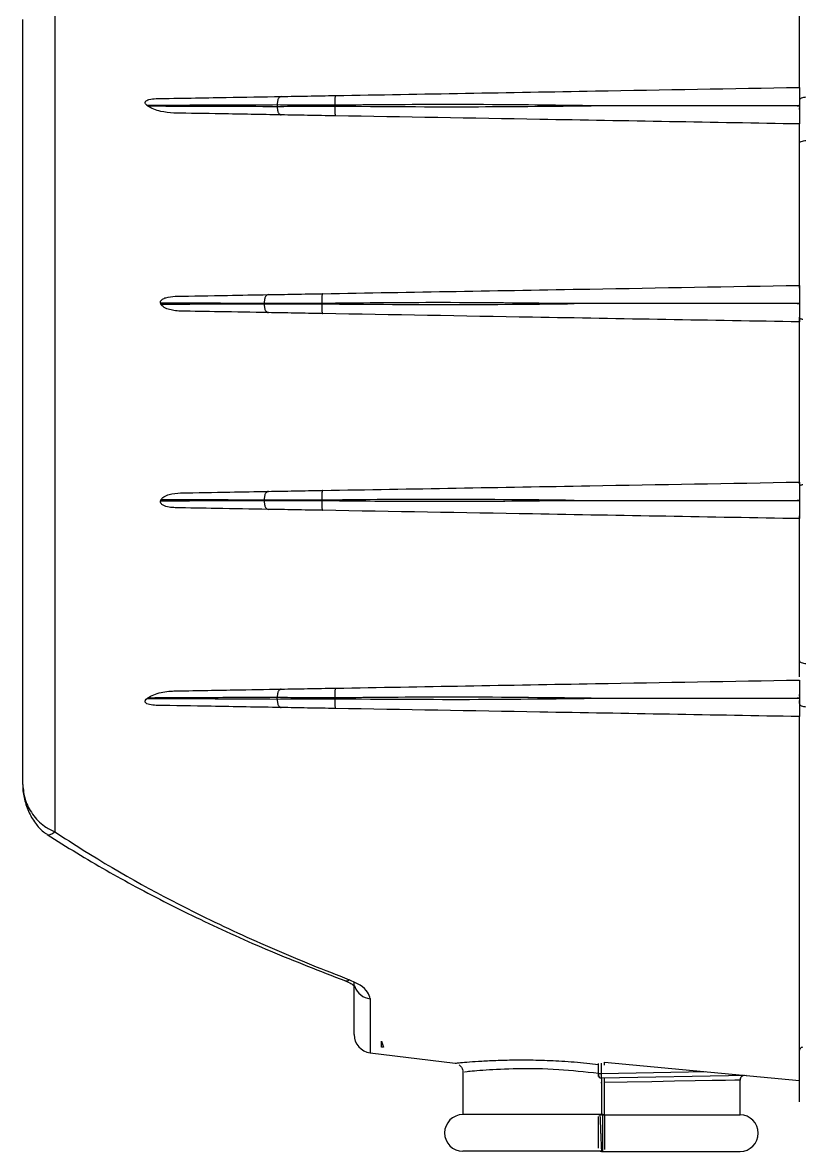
# Model space of a CAD drawing. Extents: x 8 to 113, y 0 to 87.
# Drawn here: x 7.52 to 10.07, y 34.357 to 38.064 of the extents above; entities that cross this region are included whole.
import ezdxf

# ---------------------------------------------------------------- set-up
doc = ezdxf.new("R2010")
doc.units = 0
doc.header["$MEASUREMENT"] = 0
doc.layers.add('OBJECT', color=7, linetype='CONTINUOUS')

msp = doc.modelspace()

# ---------------------------------------------------------------- linework, layer by layer
at = {"layer": 'OBJECT'}
for p, q in [((10.0701, 37.8512), (10.0701, 39.1282)), ((7.6255, 38.2294), (7.6255, 35.407)), ((7.5201, 35.5622), (7.5201, 38.0743)), ((8.3553, 37.7935), (8.3553, 37.7889)), ((8.5443, 37.7927), (8.5443, 37.7898)), ((10.0701, 37.7913), (10.0701, 37.7911)), ((10.0701, 37.7786), (10.0701, 37.7842)), ((10.0701, 37.2012), (10.0701, 37.7312)), ((10.0701, 37.7068), (10.0701, 37.721)), ((8.3126, 37.1418), (8.3126, 37.1407)), ((8.5016, 37.1419), (8.5016, 37.1405)), ((10.0701, 37.1413), (10.0701, 37.1411)), ((10.0701, 36.5552), (10.0701, 37.0812)), ((8.3126, 36.4947), (8.3126, 36.4958)), ((8.5016, 36.4945), (8.5016, 36.4959)), ((10.0701, 36.4951), (10.0701, 36.4953)), ((10.0701, 35.9156), (10.0701, 36.4352)), ((10.0701, 35.9156), (10.0701, 35.9297)), ((8.3553, 35.8429), (8.3553, 35.8475)), ((8.5443, 35.8438), (8.5443, 35.8467)), ((10.0701, 35.8522), (10.0701, 35.8578)), ((10.0701, 35.8451), (10.0701, 35.8453)), ((10.0701, 35.8282), (10.0701, 35.8382)), ((10.0701, 34.5901), (10.0701, 35.7852)), ((8.6081, 34.7408), (8.6081, 34.9136)), ((8.6608, 34.859), (8.6608, 34.6813)), ((8.6981, 34.7195), (8.705, 34.6999)), ((8.6981, 34.6999), (8.6981, 34.7195)), ((8.705, 34.6999), (8.6981, 34.6999)), ((8.6608, 34.6813), (8.9403, 34.6469)), ((9.4101, 34.6134), (9.4101, 34.6462)), ((9.4195, 34.6474), (9.4195, 34.6134)), ((9.4301, 34.6509), (10.0701, 34.5901)), ((9.4301, 34.6409), (9.4301, 34.6509)), ((8.9651, 34.6179), (8.9651, 34.4782)), ((9.4101, 34.6134), (9.4195, 34.6134)), ((9.4101, 34.6084), (9.4101, 34.6134)), ((9.4195, 34.6134), (9.7624, 34.6193)), ((9.8959, 34.6067), (9.4203, 34.5984)), ((9.4301, 34.4773), (9.4301, 34.5985)), ((9.8751, 34.4773), (9.8751, 34.5916)), ((9.4183, 34.5834), (9.4203, 34.5834)), ((9.4203, 34.5834), (9.4203, 34.4782)), ((9.4251, 34.4782), (8.9651, 34.4782)), ((9.4151, 34.4773), (9.4101, 34.4773)), ((9.4151, 34.4773), (9.4152, 34.4752)), ((9.4203, 34.4773), (9.4152, 34.4773)), ((9.4203, 34.4773), (9.8751, 34.4773)), ((9.4251, 34.4768), (9.4251, 34.4782)), ((9.428, 34.4771), (9.4251, 34.4772)), ((9.4251, 34.3582), (8.9651, 34.3582)), ((9.42, 34.3582), (9.4201, 34.3586)), ((9.42, 34.3573), (9.8751, 34.3573)), ((9.4251, 34.3582), (9.4251, 34.3597))]:
    msp.add_line(p, q, dxfattribs=at)
at = {"layer": 'OBJECT', "flags": 128}
for points in [[(10.0921, 37.819), (10.0877, 37.8186), (10.0835, 37.8178), (10.0797, 37.8168), (10.0764, 37.8154), (10.0737, 37.8139), (10.0717, 37.8121), (10.0705, 37.8102), (10.0701, 37.8083)], [(10.0701, 37.6679), (10.0705, 37.6696), (10.0717, 37.6712), (10.0737, 37.6727), (10.0764, 37.6741), (10.0797, 37.6752), (10.0835, 37.6761), (10.0877, 37.6768), (10.0921, 37.6771)], [(10.0701, 37.1413), (10.0663, 37.1413), (10.0632, 37.1412)], [(10.0701, 37.0963), (10.0703, 37.0954), (10.0709, 37.0944), (10.0718, 37.0935), (10.073, 37.0927), (10.0746, 37.0918), (10.0765, 37.0911), (10.0787, 37.0904), (10.0811, 37.0898)], [(10.0811, 36.5466), (10.0787, 36.546), (10.0765, 36.5453), (10.0746, 36.5446), (10.073, 36.5438), (10.0718, 36.5429), (10.0709, 36.542), (10.0703, 36.5411), (10.0701, 36.5401)], [(10.0701, 35.9685), (10.0705, 35.9668), (10.0717, 35.9652), (10.0737, 35.9637), (10.0764, 35.9624), (10.0797, 35.9612), (10.0835, 35.9603), (10.0877, 35.9597), (10.0921, 35.9593)], [(10.0632, 35.8452), (10.0671, 35.8452), (10.0701, 35.8451)], [(10.0701, 35.8282), (10.0705, 35.8262), (10.0717, 35.8243), (10.0737, 35.8226), (10.0764, 35.821), (10.0797, 35.8197), (10.0835, 35.8186), (10.0877, 35.8179), (10.0921, 35.8175)], [(7.6002, 35.3985), (7.6009, 35.3981), (7.6074, 35.3972), (7.6158, 35.4003), (7.6255, 35.407)], [(9.8751, 34.5916), (9.8732, 34.5915), (9.8579, 34.5912), (9.8277, 34.5907), (9.7837, 34.5899), (9.7274, 34.5889), (9.6605, 34.5877), (9.5854, 34.5863), (9.5044, 34.5849), (9.4301, 34.5835)], [(9.4152, 34.4752), (9.4153, 34.4734), (9.4156, 34.4682), (9.4159, 34.4607), (9.4162, 34.4509), (9.4167, 34.4391), (9.4172, 34.4256), (9.4175, 34.4184), (9.4176, 34.4147), (9.4177, 34.4129), (9.4177, 34.412), (9.4177, 34.4115), (9.4177, 34.4113), (9.4177, 34.4112), (9.4177, 34.4111), (9.4177, 34.4111), (9.4177, 34.4111), (9.4177, 34.4111), (9.4177, 34.4111), (9.4177, 34.4111), (9.4177, 34.4111), (9.4177, 34.4111), (9.4177, 34.4111), (9.4179, 34.4059), (9.4183, 34.3962), (9.4189, 34.383), (9.4194, 34.3688), (9.4198, 34.3616), (9.42, 34.3581), (9.42, 34.3582)]]:
    msp.add_lwpolyline(points, dxfattribs=at)
at = {"layer": 'OBJECT'}
for centre, radius, start, end in [((8.5819, 34.9317), 0.0142, 253.0904, 312.374), ((8.6661, 34.9176), 0.0589, 198.9193, 264.833), ((8.6681, 34.7408), 0.06, 180, 263), ((9.4201, 34.6084), 0.01, 180, 271), ((9.8901, 34.5916), 0.015, 91, 181.2172), ((8.9651, 34.4182), 0.06, 90, 270), ((9.8751, 34.4173), 0.06, 270, 90)]:
    msp.add_arc(centre, radius, start, end, dxfattribs=at)
for centre, major_axis, ratio, start_param, end_param in [((5.4515, 36.8182), (3.0188, 0), 0.564143, 0.607532, 0.60866), ((5.0883, 36.8182), (2.9415, 0), 0.564143, 0.194908, 0.196859), ((5.0883, 36.8182), (2.9415, 0), 0.564143, 6.086326, 6.088277), ((5.4515, 36.8182), (3.0188, 0), 0.564143, 5.674525, 5.675653), ((9.4201, 34.6134), (-0.0002, 0.015), 0.044174, 1.569897, 3.14185)]:
    msp.add_ellipse(centre, major_axis=major_axis, ratio=ratio, start_param=start_param, end_param=end_param, dxfattribs=at)
for points, knots in [([(10.0701, 37.8616), (10.0701, 37.9287), (10.0701, 38.0831), (10.0701, 38.3032), (10.0701, 38.5206), (10.0701, 38.7098), (10.0701, 38.8664), (10.0701, 38.9859), (10.0701, 39.0698), (10.0701, 39.0945), (10.0701, 39.1067)], [0, 0, 0, 0, 0.098184, 0.225884, 0.35579, 0.486829, 0.617867, 0.747774, 0.875474, 1, 1, 1, 1]), ([(8.5477, 37.8246), (8.8319, 37.8296), (9.3395, 37.8385), (9.8469, 37.8473), (10.0701, 37.8512)], [0, 0, 0, 0, 0.560008, 1, 1, 1, 1]), ([(10.0701, 37.8512), (10.0701, 37.8506), (10.0701, 37.8492), (10.0701, 37.8387), (10.0701, 37.8234), (10.0701, 37.8066), (10.0701, 37.7956), (10.0701, 37.7913)], [0, 0, 0, 0, 0.217203, 0.434333, 0.650165, 0.864389, 1, 1, 1, 1]), ([(7.9282, 37.792), (7.9268, 37.7932), (7.9244, 37.7953), (7.9225, 37.7987), (7.922, 37.8015), (7.9226, 37.804), (7.9244, 37.8065), (7.9283, 37.8093), (7.9396, 37.8135), (7.9501, 37.814), (7.9581, 37.8144)], [0, 0, 0, 0, 0.113364, 0.188717, 0.241998, 0.295663, 0.342489, 0.417958, 0.560438, 1, 1, 1, 1]), ([(7.9581, 37.8144), (8.0349, 37.8157), (8.172, 37.8181), (8.3087, 37.8205), (8.3688, 37.8215)], [0, 0, 0, 0, 0.560013, 1, 1, 1, 1]), ([(8.3688, 37.8215), (8.367, 37.8211), (8.3644, 37.8205), (8.3612, 37.817), (8.359, 37.8134), (8.3573, 37.8089), (8.3556, 37.8024), (8.3554, 37.797), (8.3553, 37.7935)], [0, 0, 0, 0, 0.239573, 0.368432, 0.5, 0.63156, 0.76042, 1, 1, 1, 1]), ([(8.3688, 37.8215), (8.3973, 37.822), (8.4541, 37.823), (8.5165, 37.8241), (8.5477, 37.8246)], [0, 0, 0, 0, 0.501105, 1, 1, 1, 1]), ([(8.5477, 37.8246), (8.5472, 37.8242), (8.5465, 37.8235), (8.5456, 37.8195), (8.5451, 37.8154), (8.5447, 37.8103), (8.5443, 37.8029), (8.5443, 37.7967), (8.5443, 37.7927)], [0, 0, 0, 0, 0.239485, 0.368378, 0.5, 0.631622, 0.760513, 1, 1, 1, 1]), ([(8.3553, 37.7935), (8.2755, 37.7932), (8.1332, 37.7926), (7.9908, 37.7922), (7.9282, 37.792)], [0, 0, 0, 0, 0.559998, 1, 1, 1, 1]), ([(8.0164, 37.7671), (8.0019, 37.7683), (7.9794, 37.7703), (7.9501, 37.7786), (7.9369, 37.7864), (7.9301, 37.7904)], [0, 0, 0, 0, 0.472798, 0.731903, 1, 1, 1, 1]), ([(7.9301, 37.7904), (8.0095, 37.7901), (8.1512, 37.7895), (8.2929, 37.7891), (8.3553, 37.7889)], [0, 0, 0, 0, 0.559997, 1, 1, 1, 1]), ([(8.5443, 37.7927), (8.5112, 37.7928), (8.445, 37.793), (8.3852, 37.7934), (8.3553, 37.7935)], [0, 0, 0, 0, 0.499961, 1, 1, 1, 1]), ([(8.3553, 37.7889), (8.3852, 37.7891), (8.445, 37.7894), (8.5112, 37.7897), (8.5443, 37.7898)], [0, 0, 0, 0, 0.500039, 1, 1, 1, 1]), ([(8.3553, 37.7889), (8.3554, 37.7854), (8.3556, 37.78), (8.3573, 37.7735), (8.359, 37.7691), (8.3612, 37.7654), (8.3644, 37.7619), (8.367, 37.7613), (8.3688, 37.7609)], [0, 0, 0, 0, 0.239579, 0.368445, 0.500005, 0.631568, 0.760427, 1, 1, 1, 1]), ([(9.3869, 37.7912), (9.2296, 37.7931), (8.9488, 37.7965), (8.6679, 37.7938), (8.5443, 37.7927)], [0, 0, 0, 0, 0.560064, 1, 1, 1, 1]), ([(8.5443, 37.7898), (8.7016, 37.7886), (8.9825, 37.7865), (9.2633, 37.7898), (9.3869, 37.7912)], [0, 0, 0, 0, 0.559937, 1, 1, 1, 1]), ([(8.5443, 37.7898), (8.5443, 37.7858), (8.5443, 37.7796), (8.5447, 37.7721), (8.5451, 37.767), (8.5456, 37.7629), (8.5465, 37.7589), (8.5472, 37.7582), (8.5477, 37.7578)], [0, 0, 0, 0, 0.239486, 0.368382, 0.499999, 0.63162, 0.760515, 1, 1, 1, 1]), ([(10.0632, 37.7912), (10.0626, 37.7912), (9.9437, 37.7912), (9.7402, 37.7912), (9.5159, 37.7912), (9.4094, 37.7912), (9.3876, 37.7912), (9.3869, 37.7912)], [0, 0, 0, 0, 0.002464, 0.527441, 0.903158, 0.997088, 1, 1, 1, 1]), ([(10.0701, 37.7913), (10.0688, 37.7913), (10.0665, 37.7913), (10.0642, 37.7912), (10.0632, 37.7912)], [0, 0, 0, 0, 0.559993, 1, 1, 1, 1]), ([(10.0632, 37.7912), (10.0645, 37.7912), (10.0668, 37.7912), (10.0691, 37.7911), (10.0701, 37.7911)], [0, 0, 0, 0, 0.5599937, 1, 1, 1, 1]), ([(10.0701, 37.7911), (10.0701, 37.7852), (10.0701, 37.7726), (10.0701, 37.7551), (10.0701, 37.741), (10.0701, 37.7326), (10.0701, 37.7316), (10.0701, 37.7312)], [0, 0, 0, 0, 0.187681, 0.400357, 0.613502, 0.827951, 1, 1, 1, 1]), ([(8.3688, 37.7609), (8.3031, 37.7621), (8.1857, 37.7641), (8.0681, 37.7662), (8.0164, 37.7671)], [0, 0, 0, 0, 0.55999, 1, 1, 1, 1]), ([(8.5477, 37.7578), (8.5165, 37.7583), (8.4541, 37.7594), (8.3973, 37.7604), (8.3688, 37.7609)], [0, 0, 0, 0, 0.498895, 1, 1, 1, 1]), ([(10.0701, 37.7312), (9.7859, 37.7362), (9.2783, 37.745), (8.7709, 37.7539), (8.5477, 37.7578)], [0, 0, 0, 0, 0.560011, 1, 1, 1, 1]), ([(10.0701, 37.6679), (10.0701, 37.6739), (10.0701, 37.6865), (10.0701, 37.6998), (10.0701, 37.7068)], [0, 0, 0, 0, 0.473118, 1, 1, 1, 1]), ([(10.0701, 37.1915), (10.0701, 37.2727), (10.0701, 37.4351), (10.0701, 37.5903), (10.0701, 37.6679)], [0, 0, 0, 0, 0.5, 1, 1, 1, 1]), ([(8.505, 37.1739), (8.7972, 37.179), (9.319, 37.1881), (9.8406, 37.1972), (10.0701, 37.2012)], [0, 0, 0, 0, 0.560008, 1, 1, 1, 1]), ([(10.0701, 37.2012), (10.0701, 37.2006), (10.0701, 37.1992), (10.0701, 37.1887), (10.0701, 37.1734), (10.0701, 37.1566), (10.0701, 37.1456), (10.0701, 37.1413)], [0, 0, 0, 0, 0.217202, 0.434334, 0.650167, 0.86439, 1, 1, 1, 1]), ([(7.973, 37.1428), (7.9727, 37.1438), (7.9722, 37.1458), (7.9729, 37.1491), (7.975, 37.1527), (7.9805, 37.1572), (7.9958, 37.1638), (8.0104, 37.1648), (8.0211, 37.1655)], [0, 0, 0, 0, 0.052382, 0.104943, 0.166385, 0.263155, 0.457421, 1, 1, 1, 1]), ([(8.3126, 37.1418), (8.2492, 37.142), (8.136, 37.1424), (8.0228, 37.1427), (7.973, 37.1428)], [0, 0, 0, 0, 0.560003, 1, 1, 1, 1]), ([(8.0211, 37.1655), (8.0783, 37.1665), (8.1804, 37.1682), (8.2819, 37.17), (8.3266, 37.1708)], [0, 0, 0, 0, 0.560034, 1, 1, 1, 1]), ([(8.3266, 37.1708), (8.3248, 37.1704), (8.322, 37.1697), (8.3187, 37.1661), (8.3164, 37.1624), (8.3146, 37.1577), (8.3129, 37.151), (8.3127, 37.1454), (8.3126, 37.1418)], [0, 0, 0, 0, 0.239579, 0.368437, 0.5, 0.631566, 0.760425, 1, 1, 1, 1]), ([(8.3266, 37.1708), (8.3549, 37.1713), (8.4116, 37.1723), (8.4739, 37.1734), (8.505, 37.1739)], [0, 0, 0, 0, 0.5007266, 1, 1, 1, 1]), ([(8.505, 37.1739), (8.5045, 37.1735), (8.5038, 37.1728), (8.5029, 37.1688), (8.5024, 37.1647), (8.502, 37.1596), (8.5016, 37.1521), (8.5016, 37.1459), (8.5016, 37.1419)], [0, 0, 0, 0, 0.2394857, 0.3683804, 0.4999968, 0.631618, 0.7605141, 1, 1, 1, 1]), ([(9.331, 37.1412), (9.1761, 37.1429), (8.8997, 37.1459), (8.6233, 37.1431), (8.5016, 37.1419)], [0, 0, 0, 0, 0.560058, 1, 1, 1, 1]), ([(7.9741, 37.1396), (8.0373, 37.1399), (8.1501, 37.1403), (8.2629, 37.1405), (8.3126, 37.1407)], [0, 0, 0, 0, 0.560005, 1, 1, 1, 1]), ([(8.0383, 37.1167), (8.031, 37.1171), (8.0173, 37.1179), (7.9977, 37.1225), (7.984, 37.1285), (7.9763, 37.1351), (7.9747, 37.1383), (7.9741, 37.1396)], [0, 0, 0, 0, 0.307718, 0.5778428, 0.8496888, 0.9387044, 1, 1, 1, 1]), ([(8.3266, 37.1117), (8.2729, 37.1126), (8.177, 37.1143), (8.0807, 37.1159), (8.0383, 37.1167)], [0, 0, 0, 0, 0.559976, 1, 1, 1, 1]), ([(8.5016, 37.1419), (8.4685, 37.1419), (8.4023, 37.1418), (8.3425, 37.1418), (8.3126, 37.1418)], [0, 0, 0, 0, 0.499957, 1, 1, 1, 1]), ([(8.3126, 37.1407), (8.3425, 37.1407), (8.4023, 37.1407), (8.4685, 37.1406), (8.5016, 37.1405)], [0, 0, 0, 0, 0.500043, 1, 1, 1, 1]), ([(8.3126, 37.1407), (8.3127, 37.137), (8.3129, 37.1314), (8.3146, 37.1247), (8.3164, 37.1201), (8.3187, 37.1163), (8.322, 37.1127), (8.3248, 37.1121), (8.3266, 37.1117)], [0, 0, 0, 0, 0.23958, 0.368438, 0.500003, 0.631562, 0.760422, 1, 1, 1, 1]), ([(8.505, 37.1085), (8.4739, 37.1091), (8.4116, 37.1102), (8.3549, 37.1112), (8.3266, 37.1117)], [0, 0, 0, 0, 0.4992734, 1, 1, 1, 1]), ([(8.5016, 37.1405), (8.6564, 37.1392), (8.9329, 37.1369), (9.2093, 37.1399), (9.331, 37.1412)], [0, 0, 0, 0, 0.5599417, 1, 1, 1, 1]), ([(8.5016, 37.1405), (8.5016, 37.1365), (8.5016, 37.1303), (8.502, 37.1229), (8.5024, 37.1178), (8.5029, 37.1136), (8.5038, 37.1096), (8.5045, 37.109), (8.505, 37.1085)], [0, 0, 0, 0, 0.239486, 0.368377, 0.499999, 0.631619, 0.760514, 1, 1, 1, 1]), ([(10.0701, 37.0812), (9.7779, 37.0863), (9.2561, 37.0954), (8.7345, 37.1045), (8.505, 37.1085)], [0, 0, 0, 0, 0.56001, 1, 1, 1, 1]), ([(10.0632, 37.1412), (10.0627, 37.1412), (9.9251, 37.1412), (9.7029, 37.1412), (9.46, 37.1412), (9.3535, 37.1412), (9.3316, 37.1412), (9.331, 37.1412)], [0, 0, 0, 0, 0.002275, 0.563506, 0.91051, 0.997261, 1, 1, 1, 1]), ([(10.0632, 37.1412), (10.0645, 37.1412), (10.0668, 37.1412), (10.0691, 37.1411), (10.0701, 37.1411)], [0, 0, 0, 0, 0.560015, 1, 1, 1, 1]), ([(10.0701, 37.1411), (10.0701, 37.1352), (10.0701, 37.1226), (10.0701, 37.1051), (10.0701, 37.091), (10.0701, 37.0826), (10.0701, 37.0816), (10.0701, 37.0812)], [0, 0, 0, 0, 0.187684, 0.400357, 0.613504, 0.827953, 1, 1, 1, 1]), ([(10.0701, 37.0582), (10.0701, 37.0646), (10.0701, 37.0776), (10.0701, 37.0901), (10.0701, 37.0963)], [0, 0, 0, 0, 0.498248, 1, 1, 1, 1]), ([(8.505, 36.5279), (8.7972, 36.533), (9.319, 36.5421), (9.8406, 36.5512), (10.0701, 36.5552)], [0, 0, 0, 0, 0.560008, 1, 1, 1, 1]), ([(10.0701, 36.5491), (10.0701, 36.5523), (10.0701, 36.5618), (10.0701, 36.5718), (10.0701, 36.5783)], [0, 0, 0, 0, 0.342279, 1, 1, 1, 1]), ([(10.0701, 36.5552), (10.0701, 36.5547), (10.0701, 36.5536), (10.0701, 36.5445), (10.0701, 36.5297), (10.0701, 36.5124), (10.0701, 36.5005), (10.0701, 36.4953)], [0, 0, 0, 0, 0.1876001, 0.4047628, 0.6207737, 0.8351753, 1, 1, 1, 1]), ([(7.9741, 36.4968), (7.9749, 36.4984), (7.977, 36.5024), (7.9862, 36.5091), (8.0065, 36.5173), (8.0257, 36.5188), (8.0383, 36.5198)], [0, 0, 0, 0, 0.0729686, 0.1943384, 0.4686987, 1, 1, 1, 1]), ([(8.0383, 36.5198), (8.0923, 36.5207), (8.1887, 36.5224), (8.2844, 36.5241), (8.3266, 36.5248)], [0, 0, 0, 0, 0.560038, 1, 1, 1, 1]), ([(8.3266, 36.5248), (8.3248, 36.5244), (8.322, 36.5237), (8.3187, 36.5201), (8.3164, 36.5164), (8.3146, 36.5117), (8.3129, 36.505), (8.3127, 36.4994), (8.3126, 36.4958)], [0, 0, 0, 0, 0.239578, 0.368434, 0.499997, 0.631562, 0.76042, 1, 1, 1, 1]), ([(8.3266, 36.5248), (8.3549, 36.5253), (8.4116, 36.5263), (8.4739, 36.5274), (8.505, 36.5279)], [0, 0, 0, 0, 0.5007266, 1, 1, 1, 1]), ([(8.505, 36.5279), (8.5045, 36.5275), (8.5038, 36.5268), (8.5029, 36.5228), (8.5024, 36.5187), (8.502, 36.5136), (8.5016, 36.5061), (8.5016, 36.4999), (8.5016, 36.4959)], [0, 0, 0, 0, 0.239486, 0.368381, 0.500001, 0.631618, 0.760514, 1, 1, 1, 1]), ([(8.0211, 36.471), (8.0143, 36.4714), (8.0006, 36.4722), (7.9854, 36.4763), (7.977, 36.482), (7.9741, 36.4851), (7.9725, 36.4885), (7.9723, 36.4914), (7.9728, 36.493), (7.973, 36.4936)], [0, 0, 0, 0, 0.347786, 0.698122, 0.777968, 0.858339, 0.911739, 0.965437, 1, 1, 1, 1]), ([(7.973, 36.4936), (8.0364, 36.494), (8.1496, 36.4946), (8.2628, 36.4946), (8.3126, 36.4947)], [0, 0, 0, 0, 0.560014, 1, 1, 1, 1]), ([(8.3126, 36.4958), (8.2494, 36.4962), (8.1366, 36.4968), (8.0237, 36.4968), (7.9741, 36.4968)], [0, 0, 0, 0, 0.5600153, 1, 1, 1, 1]), ([(8.5016, 36.4959), (8.4685, 36.4959), (8.4023, 36.4958), (8.3425, 36.4958), (8.3126, 36.4958)], [0, 0, 0, 0, 0.499957, 1, 1, 1, 1]), ([(8.3126, 36.4947), (8.3425, 36.4947), (8.4023, 36.4947), (8.4685, 36.4946), (8.5016, 36.4945)], [0, 0, 0, 0, 0.500043, 1, 1, 1, 1]), ([(8.3126, 36.4947), (8.3127, 36.491), (8.3129, 36.4854), (8.3146, 36.4787), (8.3164, 36.4741), (8.3187, 36.4703), (8.322, 36.4667), (8.3248, 36.4661), (8.3266, 36.4657)], [0, 0, 0, 0, 0.23958, 0.368438, 0.500003, 0.631566, 0.760422, 1, 1, 1, 1]), ([(9.331, 36.4952), (9.1761, 36.4969), (8.8997, 36.4999), (8.6233, 36.4971), (8.5016, 36.4959)], [0, 0, 0, 0, 0.560058, 1, 1, 1, 1]), ([(8.5016, 36.4945), (8.6564, 36.4932), (8.9329, 36.4909), (9.2093, 36.4939), (9.331, 36.4952)], [0, 0, 0, 0, 0.5599417, 1, 1, 1, 1]), ([(8.5016, 36.4945), (8.5016, 36.4905), (8.5016, 36.4843), (8.502, 36.4769), (8.5024, 36.4718), (8.5029, 36.4676), (8.5038, 36.4636), (8.5045, 36.463), (8.505, 36.4625)], [0, 0, 0, 0, 0.239486, 0.368382, 0.499999, 0.631619, 0.760514, 1, 1, 1, 1]), ([(9.331, 36.4952), (9.3316, 36.4952), (9.4693, 36.4952), (9.6917, 36.4952), (9.9345, 36.4952), (10.0409, 36.4952), (10.0627, 36.4952), (10.0632, 36.4952)], [0, 0, 0, 0, 0.002739, 0.563971, 0.910975, 0.997725, 1, 1, 1, 1]), ([(10.0701, 36.4953), (10.0688, 36.4953), (10.0665, 36.4953), (10.0642, 36.4952), (10.0632, 36.4952)], [0, 0, 0, 0, 0.560018, 1, 1, 1, 1]), ([(10.0632, 36.4952), (10.0645, 36.4952), (10.0668, 36.4952), (10.0691, 36.4951), (10.0701, 36.4951)], [0, 0, 0, 0, 0.560015, 1, 1, 1, 1]), ([(10.0701, 36.4951), (10.0701, 36.4884), (10.0701, 36.475), (10.0701, 36.4572), (10.0701, 36.4436), (10.0701, 36.4363), (10.0701, 36.4355), (10.0701, 36.4352)], [0, 0, 0, 0, 0.212706, 0.425418, 0.638708, 0.85337, 1, 1, 1, 1]), ([(8.3266, 36.4657), (8.2697, 36.4667), (8.168, 36.4684), (8.066, 36.4702), (8.0211, 36.471)], [0, 0, 0, 0, 0.55998, 1, 1, 1, 1]), ([(8.505, 36.4625), (8.4739, 36.4631), (8.4116, 36.4642), (8.3549, 36.4652), (8.3266, 36.4657)], [0, 0, 0, 0, 0.4992734, 1, 1, 1, 1]), ([(10.0701, 36.4352), (9.7779, 36.4403), (9.2561, 36.4494), (8.7345, 36.4585), (8.505, 36.4625)], [0, 0, 0, 0, 0.56001, 1, 1, 1, 1]), ([(10.0701, 35.9685), (10.0701, 36.0461), (10.0701, 36.2014), (10.0701, 36.3638), (10.0701, 36.4449)], [0, 0, 0, 0, 0.5, 1, 1, 1, 1]), ([(10.0701, 35.9297), (10.0701, 35.9367), (10.0701, 35.9499), (10.0701, 35.9625), (10.0701, 35.9685)], [0, 0, 0, 0, 0.526875, 1, 1, 1, 1]), ([(8.5477, 35.8786), (8.8319, 35.8836), (9.3395, 35.8925), (9.8469, 35.9013), (10.0701, 35.9052)], [0, 0, 0, 0, 0.560008, 1, 1, 1, 1]), ([(10.0701, 35.9052), (10.0701, 35.9047), (10.0701, 35.9036), (10.0701, 35.8945), (10.0701, 35.8797), (10.0701, 35.8624), (10.0701, 35.8505), (10.0701, 35.8453)], [0, 0, 0, 0, 0.187598, 0.404759, 0.620773, 0.835171, 1, 1, 1, 1]), ([(7.9301, 35.8461), (7.9367, 35.8499), (7.9573, 35.862), (7.9881, 35.8679), (8.0108, 35.8691), (8.0164, 35.8694)], [0, 0, 0, 0, 0.259599, 0.819529, 1, 1, 1, 1]), ([(8.3553, 35.8475), (8.2759, 35.8475), (8.1342, 35.8475), (7.9925, 35.8465), (7.9301, 35.8461)], [0, 0, 0, 0, 0.560013, 1, 1, 1, 1]), ([(8.0164, 35.8694), (8.0823, 35.8705), (8.2, 35.8726), (8.3172, 35.8746), (8.3688, 35.8755)], [0, 0, 0, 0, 0.560018, 1, 1, 1, 1]), ([(8.3688, 35.8755), (8.367, 35.8751), (8.3644, 35.8745), (8.3612, 35.871), (8.359, 35.8674), (8.3573, 35.8629), (8.3556, 35.8564), (8.3554, 35.851), (8.3553, 35.8475)], [0, 0, 0, 0, 0.239572, 0.368432, 0.499999, 0.63156, 0.760426, 1, 1, 1, 1]), ([(8.5443, 35.8467), (8.5112, 35.8468), (8.445, 35.847), (8.3852, 35.8474), (8.3553, 35.8475)], [0, 0, 0, 0, 0.499961, 1, 1, 1, 1]), ([(8.3688, 35.8755), (8.3973, 35.876), (8.4541, 35.877), (8.5165, 35.8781), (8.5477, 35.8786)], [0, 0, 0, 0, 0.501105, 1, 1, 1, 1]), ([(8.5477, 35.8786), (8.5472, 35.8782), (8.5465, 35.8775), (8.5456, 35.8735), (8.5451, 35.8694), (8.5447, 35.8643), (8.5443, 35.8569), (8.5443, 35.8507), (8.5443, 35.8467)], [0, 0, 0, 0, 0.239486, 0.368379, 0.5, 0.631622, 0.760508, 1, 1, 1, 1]), ([(9.3869, 35.8452), (9.2296, 35.8471), (8.9488, 35.8505), (8.6679, 35.8478), (8.5443, 35.8467)], [0, 0, 0, 0, 0.560064, 1, 1, 1, 1]), ([(8.5443, 35.8438), (8.7016, 35.8426), (8.9825, 35.8405), (9.2633, 35.8438), (9.3869, 35.8452)], [0, 0, 0, 0, 0.559937, 1, 1, 1, 1]), ([(9.3869, 35.8452), (9.3876, 35.8452), (9.5066, 35.8452), (9.7103, 35.8452), (9.9345, 35.8452), (10.0409, 35.8452), (10.0626, 35.8452), (10.0632, 35.8452)], [0, 0, 0, 0, 0.002912, 0.527889, 0.903607, 0.997536, 1, 1, 1, 1]), ([(10.0701, 35.8453), (10.0688, 35.8453), (10.0665, 35.8453), (10.0642, 35.8452), (10.0632, 35.8452)], [0, 0, 0, 0, 0.559993, 1, 1, 1, 1]), ([(10.0701, 35.8451), (10.0701, 35.8384), (10.0701, 35.825), (10.0701, 35.8072), (10.0701, 35.7936), (10.0701, 35.7863), (10.0701, 35.7855), (10.0701, 35.7852)], [0, 0, 0, 0, 0.212709, 0.425418, 0.63871, 0.853372, 1, 1, 1, 1]), ([(7.9581, 35.8221), (7.9509, 35.8224), (7.9406, 35.8229), (7.9295, 35.8265), (7.925, 35.8294), (7.923, 35.8317), (7.9221, 35.8342), (7.9222, 35.8369), (7.9239, 35.8406), (7.9265, 35.8429), (7.9282, 35.8445)], [0, 0, 0, 0, 0.401425, 0.570185, 0.633488, 0.697358, 0.744456, 0.791499, 0.861684, 1, 1, 1, 1]), ([(7.9282, 35.8445), (8.0079, 35.8444), (8.1503, 35.8442), (8.2926, 35.8433), (8.3553, 35.8429)], [0, 0, 0, 0, 0.560009, 1, 1, 1, 1]), ([(8.3688, 35.8149), (8.2922, 35.8163), (8.1554, 35.8186), (8.0184, 35.821), (7.9581, 35.8221)], [0, 0, 0, 0, 0.559993, 1, 1, 1, 1]), ([(8.3553, 35.8429), (8.3852, 35.8431), (8.445, 35.8434), (8.5112, 35.8437), (8.5443, 35.8438)], [0, 0, 0, 0, 0.500039, 1, 1, 1, 1]), ([(8.3553, 35.8429), (8.3554, 35.8394), (8.3556, 35.834), (8.3573, 35.8275), (8.359, 35.8231), (8.3612, 35.8194), (8.3644, 35.8159), (8.367, 35.8153), (8.3688, 35.8149)], [0, 0, 0, 0, 0.239585, 0.36845, 0.50001, 0.631569, 0.760427, 1, 1, 1, 1]), ([(8.5477, 35.8118), (8.5165, 35.8123), (8.4541, 35.8134), (8.3973, 35.8144), (8.3688, 35.8149)], [0, 0, 0, 0, 0.498895, 1, 1, 1, 1]), ([(8.5443, 35.8438), (8.5443, 35.8398), (8.5443, 35.8336), (8.5447, 35.8261), (8.5451, 35.821), (8.5456, 35.8169), (8.5465, 35.8129), (8.5472, 35.8122), (8.5477, 35.8118)], [0, 0, 0, 0, 0.239481, 0.368378, 0.499999, 0.631621, 0.760514, 1, 1, 1, 1]), ([(10.0701, 35.7852), (9.7859, 35.7902), (9.2783, 35.799), (8.7709, 35.8079), (8.5477, 35.8118)], [0, 0, 0, 0, 0.560011, 1, 1, 1, 1]), ([(10.0701, 34.5203), (10.0701, 34.5222), (10.0701, 34.5258), (10.0701, 34.5556), (10.0701, 34.6124), (10.0701, 34.7118), (10.0701, 34.8679), (10.0701, 35.0642), (10.0701, 35.2948), (10.0701, 35.5324), (10.0701, 35.701), (10.0701, 35.775)], [0, 0, 0, 0, 0.082399, 0.166081, 0.250974, 0.380891, 0.512157, 0.643422, 0.773339, 0.900638, 1, 1, 1, 1]), ([(7.5204, 35.5619), (7.5203, 35.5605), (7.5194, 35.5446), (7.525, 35.5125), (7.5393, 35.4689), (7.5628, 35.432), (7.5836, 35.4084), (7.5978, 35.4008), (7.6007, 35.3993)], [0, 0, 0, 0, 0.0214134, 0.2502729, 0.5064365, 0.7428348, 0.9466717, 1, 1, 1, 1]), ([(7.5201, 35.5622), (7.5218, 35.5454), (7.5252, 35.5115), (7.5509, 35.4632), (7.5856, 35.426), (7.614, 35.4125), (7.6255, 35.407)], [0, 0, 0, 0, 0.261321, 0.527902, 0.808326, 1, 1, 1, 1]), ([(7.6255, 35.407), (7.6566, 35.3868), (7.8121, 35.2855), (8.0524, 35.1549), (8.3459, 35.0185), (8.5096, 34.9537), (8.5915, 34.9212)], [0, 0, 0, 0, 0.10177, 0.509294, 0.754409, 1, 1, 1, 1]), ([(7.6002, 35.3985), (7.6325, 35.3779), (7.7281, 35.3173), (7.895, 35.2226), (8.1069, 35.1154), (8.3357, 35.012), (8.4958, 34.9499), (8.5778, 34.9181)], [0, 0, 0, 0, 0.104369, 0.308336, 0.524932, 0.75686, 1, 1, 1, 1]), ([(8.5778, 34.9181), (8.578, 34.918), (8.5862, 34.9153), (8.5985, 34.9088), (8.6103, 34.9003), (8.6114, 34.8989), (8.612, 34.8982)], [0, 0, 0, 0, 0.008959, 0.364893, 0.713898, 1, 1, 1, 1]), ([(8.6608, 34.859), (8.6591, 34.8661), (8.6556, 34.8804), (8.6308, 34.9032), (8.6044, 34.9153), (8.5915, 34.9212)], [0, 0, 0, 0, 0.339404, 0.678713, 1, 1, 1, 1]), ([(10.0701, 34.6861), (10.0703, 34.6878), (10.0706, 34.6911), (10.0732, 34.6957), (10.0767, 34.6992), (10.0795, 34.7005), (10.0808, 34.701)], [0, 0, 0, 0, 0.260738, 0.521097, 0.790363, 1, 1, 1, 1]), ([(8.9403, 34.6473), (8.9404, 34.6473), (8.9404, 34.6473), (8.9562, 34.6488), (8.9848, 34.6513), (9.0265, 34.6543), (9.079, 34.6568), (9.1421, 34.6582), (9.2129, 34.6577), (9.2904, 34.6543), (9.3569, 34.6493), (9.3974, 34.6446), (9.4101, 34.6431)], [0, 0, 0, 0, 0.074726, 0.1812, 0.290731, 0.397809, 0.507914, 0.616367, 0.727946, 0.836681, 0.948573, 1, 1, 1, 1]), ([(8.9528, 34.6413), (8.9549, 34.6397), (8.9597, 34.6358), (8.9643, 34.6272), (8.9647, 34.6204), (8.965, 34.6172)], [0, 0, 0, 0, 0.2813916, 0.6529205, 1, 1, 1, 1]), ([(9.4101, 34.6133), (9.366, 34.6181), (9.2711, 34.6286), (9.1396, 34.6295), (9.0346, 34.6244), (8.9724, 34.6182), (8.971, 34.618), (8.9704, 34.6179)], [0, 0, 0, 0, 0.1875174, 0.4038453, 0.6205296, 0.8406785, 1, 1, 1, 1]), ([(9.4101, 34.603), (9.4101, 34.6045), (9.4101, 34.6076), (9.4101, 34.6081), (9.4101, 34.6084)], [0, 0, 0, 0, 0.493635, 1, 1, 1, 1]), ([(9.4203, 34.5984), (9.4203, 34.5982), (9.4204, 34.5979), (9.4204, 34.5953), (9.4204, 34.5915), (9.4204, 34.5872), (9.4204, 34.5845), (9.4203, 34.5834)], [0, 0, 0, 0, 0.214777, 0.429519, 0.64419, 0.858809, 1, 1, 1, 1]), ([(9.4251, 34.4782), (9.4258, 34.4782), (9.4271, 34.478), (9.4287, 34.4768), (9.4299, 34.4752), (9.4301, 34.4739), (9.4301, 34.4732)], [0, 0, 0, 0, 0.249872, 0.499741, 0.749902, 1, 1, 1, 1]), ([(9.4251, 34.3597), (9.4251, 34.3609), (9.4251, 34.3632), (9.4251, 34.3697), (9.4251, 34.3803), (9.4251, 34.3966), (9.4251, 34.4182), (9.4251, 34.4399), (9.4251, 34.4562), (9.4251, 34.4667), (9.4251, 34.4732), (9.4251, 34.4756), (9.4251, 34.4768)], [0, 0, 0, 0, 0.079118, 0.155729, 0.229835, 0.369888, 0.500031, 0.630075, 0.770094, 0.844206, 0.920842, 1, 1, 1, 1]), ([(9.4301, 34.4732), (9.4301, 34.4724), (9.4301, 34.4707), (9.4301, 34.458), (9.4301, 34.4398), (9.4301, 34.4182), (9.4301, 34.3966), (9.4301, 34.3784), (9.4301, 34.3657), (9.4301, 34.364), (9.4301, 34.3632)], [0, 0, 0, 0, 0.125016, 0.250018, 0.375006, 0.499988, 0.62497, 0.749964, 0.874972, 1, 1, 1, 1]), ([(9.4101, 34.3682), (9.4101, 34.3691), (9.4101, 34.3708), (9.4101, 34.376), (9.4101, 34.3829), (9.4101, 34.3914), (9.4101, 34.4012), (9.4101, 34.4118), (9.4101, 34.4229), (9.4101, 34.434), (9.4101, 34.4445), (9.4101, 34.4539), (9.4101, 34.4618), (9.4101, 34.4677), (9.4101, 34.4716), (9.4101, 34.4721), (9.4101, 34.4723)], [0, 0, 0, 0, 0.068108, 0.136434, 0.205419, 0.274731, 0.344859, 0.415402, 0.486774, 0.558599, 0.631156, 0.704149, 0.777664, 0.851556, 0.925496, 1, 1, 1, 1]), ([(9.4159, 34.3588), (9.4161, 34.3587), (9.4173, 34.3578), (9.4187, 34.3577), (9.42, 34.3576)], [0, 0, 0, 0, 0.125976, 1, 1, 1, 1])]:
    msp.add_open_spline(points, degree=3, knots=knots, dxfattribs=at)
msp.add_open_spline([(10.0701, 36.5783), (10.0701, 36.6583), (10.0701, 36.8182), (10.0701, 36.9782), (10.0701, 37.0582)], degree=3, dxfattribs=at)

doc.saveas('drawing.dxf')
